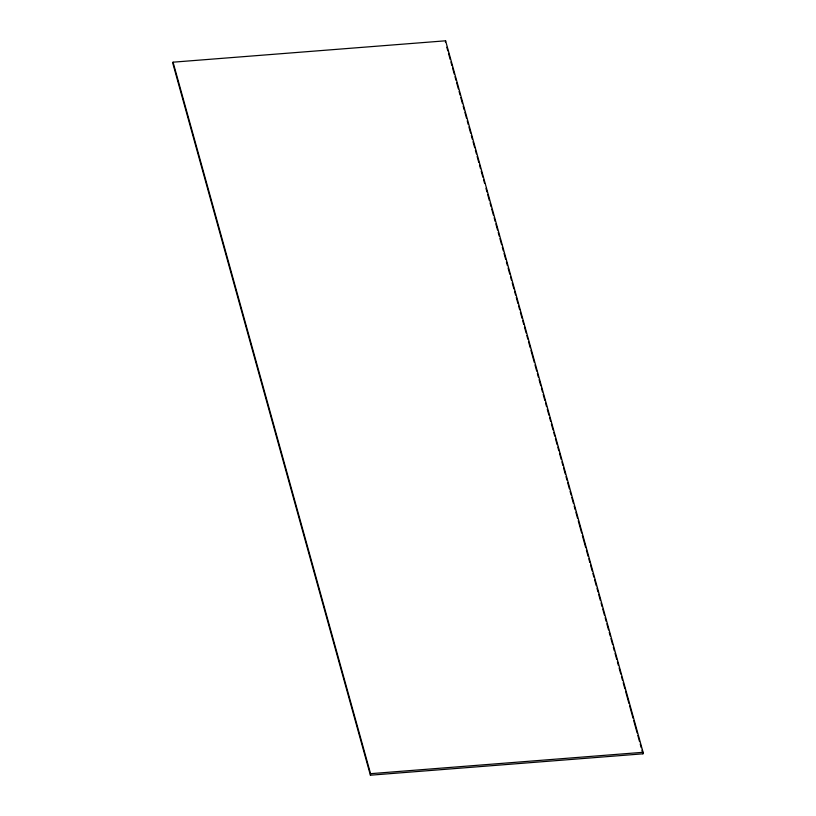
<?xml version="1.0" encoding="UTF-8"?>
<svg xmlns="http://www.w3.org/2000/svg" width="816" height="816" viewBox="0 0 816 816"><rect width="100%" height="100%" fill="white"/><g stroke="black" fill="none" stroke-linecap="round" stroke-linejoin="round"><path stroke-width="1.22" d="M173.063 62.179L172.91 63.699L370.403 775.2L642.937 753.821L643.09 752.301L445.597 40.8L173.063 62.179L370.556 773.68L370.403 775.2M445.444 42.32L445.597 40.8M370.556 773.68L643.09 752.301M446.801 47.226L447.821 50.908M448.504 53.356L450.208 59.497M450.891 61.945L451.911 65.627M452.594 68.085L454.298 74.215M454.981 76.663L456.001 80.345M456.674 82.804L458.378 88.934M459.061 91.392L460.081 95.064M460.765 97.522L462.468 103.652M463.151 106.111L464.171 109.793M464.855 112.241L466.558 118.371M467.231 120.829L468.251 124.511M468.935 126.959L470.638 133.1M471.322 135.548L472.342 139.23M473.025 141.688L474.728 147.818M475.402 150.266L476.432 153.949M477.105 156.407L478.808 162.537M479.492 164.995L480.512 168.667M481.195 171.125L482.899 177.256M483.582 179.714L484.602 183.396M485.959 188.302L486.979 191.984M487.662 194.432L489.365 200.563M490.049 203.021L491.069 206.703M491.752 209.151L493.456 215.291M494.139 217.739L495.159 221.422M495.832 223.88L497.536 230.01M498.219 232.458L499.239 236.14M499.922 238.598L501.626 244.729M502.309 247.187L503.329 250.859M504.013 253.317L505.716 259.447M506.389 261.905L507.409 265.588M508.093 268.036L509.796 274.166M510.479 276.624L511.499 280.306M512.183 282.754L513.886 288.895M514.559 291.343L515.59 295.025M516.263 297.483L517.966 303.613M518.65 306.061L519.67 309.743M520.353 312.202L522.056 318.332M522.74 320.79L523.76 324.462M524.443 326.92L526.147 333.05M526.82 335.509L527.84 339.191M528.523 341.639L530.227 347.779M530.91 350.227L534.317 362.498M534.99 364.946L536.693 371.086M537.377 373.534L538.397 377.216M539.08 379.664L540.784 385.805M541.467 388.253L542.487 391.935M543.17 394.393L544.874 400.523M545.547 402.982L546.567 406.654M547.25 409.112L548.954 415.242M549.637 417.7L550.657 421.382M551.341 423.83L553.044 429.961M553.727 432.419L554.747 436.101M555.421 438.549L557.124 444.689M557.807 447.137L558.827 450.82M559.511 453.278L561.214 459.408M561.898 461.856L562.918 465.538M563.601 467.996L565.304 474.127M565.978 476.585L566.998 480.257M567.681 482.715L569.384 488.845M570.068 491.303L571.088 494.986M571.771 497.434L573.475 503.574M574.148 506.022L575.178 509.704M575.851 512.152L577.555 518.293M578.238 520.741L581.645 533.011M582.328 535.459L585.725 547.73M586.408 550.188L588.112 556.318M588.795 558.776L589.815 562.448M590.498 564.907L592.202 571.037M592.885 573.495L593.905 577.177M594.578 579.625L596.282 585.755M596.965 588.214L597.985 591.896M598.669 594.344L600.372 600.484M601.055 602.932L602.075 606.614M602.759 609.073L604.462 615.203M605.135 617.651L606.155 621.333M606.839 623.791L608.542 629.921M609.226 632.38L610.246 636.052M610.929 638.51L612.632 644.64M613.306 647.098L614.336 650.78M615.009 653.228L616.712 659.359M617.396 661.817L618.416 665.499M619.099 667.947L620.803 674.087M621.486 676.535L622.506 680.218M623.189 682.676L624.883 688.806M625.566 691.254L628.973 703.525M629.656 705.983L633.063 718.243M633.736 720.701L637.143 732.972M637.826 735.42L639.53 741.55M640.213 744.008L641.233 747.691M641.917 750.139L642.937 753.821"/></g></svg>
